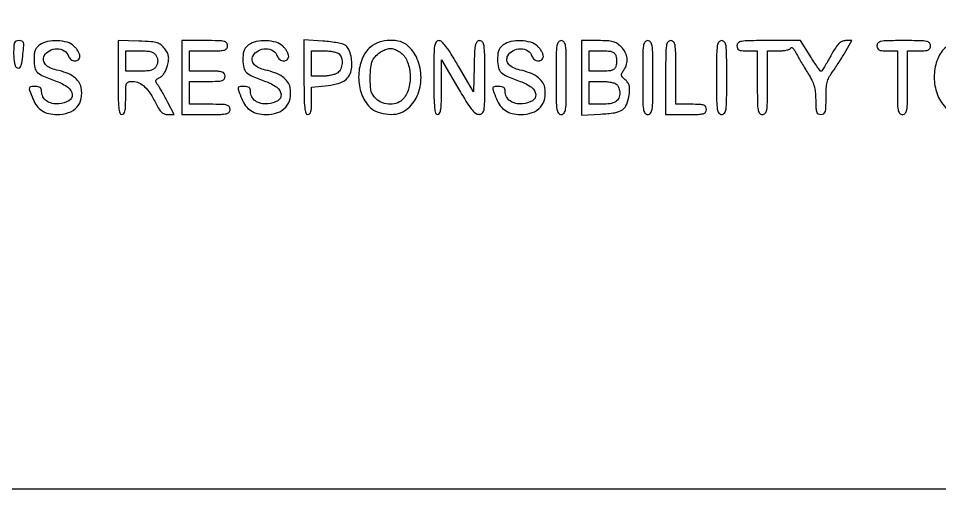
# Model space of a CAD drawing. Extents: x 0 to 1066, y 0 to 761.
# Drawn here: x 804.87 to 835.47, y 336.41 to 352.59 of the extents above; entities that cross this region are included whole.
import ezdxf

# ---------------------------------------------------------------- set-up
doc = ezdxf.new("R2010")
doc.units = 0
doc.header["$MEASUREMENT"] = 0

msp = doc.modelspace()

# ---------------------------------------------------------------- linework, layer by layer
for points in [[(183.390323, 95.266879, 0.000001), (192.989143, 95.254457, 0.000118)], [(329.859243, 95.267872, -0.000023), (352.558836, 95.240684, -0.000004), (375.624384, 95.211821, -0.198594)], [(479.458836, 95.240684, -0.000004), (502.524384, 95.211821, -0.198594)], [(710.559243, 95.267872, -0.000023), (733.258836, 95.240684, -0.000004), (756.324384, 95.211821, -0.198594)], [(416.092229, 95.24091, -0.000004), (439.072908, 95.212432, -0.198597)], [(542.992229, 95.24091, -0.000004), (565.972908, 95.212432, -0.198597)], [(606.442229, 95.24091, -0.000004), (629.422908, 95.212432, -0.198597)], [(669.892229, 95.24091, -0.000004), (692.872908, 95.212432, -0.198597)]]:
    msp.add_lwpolyline(points, format="xyb")
for points in [[(409.06215, 749.15415), (40.8618, 749.132981), (40.8618, 380.65769), (40.8618, 12.1824), (501.2973, 12.1824), (961.7328, 12.1824), (961.7328, 380.646631), (961.7328, 749.110861), (961.41555, 749.1633, 0.040886), (961.153339, 749.184871, 0.000002), (934.190609, 749.194398, 0.000089), (904.448031, 749.199508, 0.000054), (869.1804, 749.195529, -0.000029), (813.61687, 749.186499, -0.000004), (696.10453, 749.175037, -0.000004), (556.774728, 749.163736, -0.000004)], [(804.7152, 351.433393, 0.020073), (804.721793, 351.269237, 0.026985), (804.741705, 351.121795, 0.026297), (804.770303, 351.005323, 0.182968), (804.805429, 350.959621, 0.157604), (804.887696, 350.939407, 0.268754), (804.944517, 350.978015, 0.075043), (804.983885, 351.105692, 0.00785), (805.025711, 351.416927, 0.008269), (805.052608, 351.681409, 0.093912), (805.041907, 351.78549, 0.240496), (804.995089, 351.834575, 0.084451), (804.896184, 351.8514, 0.093139), (804.79925, 351.833185, 0.200294), (804.745507, 351.781401, 0.091035), (804.720668, 351.673877, 0.011366)], [(805.58235, 351.709744, 0.064007), (805.489552, 351.625532, 0.085808), (805.431751, 351.527965, 0.066535), (805.401234, 351.398074, 0.024477), (805.392, 351.209558, 0.055339), (805.420637, 350.951612, 0.149321), (805.510873, 350.793124, 0.090969), (805.704644, 350.667462, 0.013145), (806.146097, 350.497457, -0.070637), (806.520595, 350.301369, -0.215768), (806.660351, 350.058624, -0.299828), (806.552596, 349.854264, -0.104684), (806.218804, 349.75307, -0.073735), (805.992338, 349.767005, -0.104161), (805.808047, 349.848473, -0.119079), (805.688723, 349.987312, -0.118782), (805.6458, 350.165443, 0.082235), (805.633346, 350.240652, 0.147435), (805.597233, 350.291134, 0.119852), (805.533024, 350.319694, 0.045016), (805.4343, 350.3286, 0.028442), (805.279893, 350.31981, 0.327023), (805.237792, 350.280913, 0.139119), (805.244429, 350.201742, 0.005125), (805.354289, 349.918801, 0.065244), (805.483077, 349.689052, 0.088006), (805.656442, 349.526238, 0.085852), (805.87874, 349.430365, 0.059042), (806.151873, 349.398, 0.079385), (806.541077, 349.460186, 0.130563), (806.818888, 349.640824, 0.137881), (806.961028, 349.927302, 0.093265), (806.961228, 350.294047, 0.114024), (806.877695, 350.484928, 0.079467), (806.70867, 350.649686, 0.063948), (806.459322, 350.7815, 0.038754), (806.138166, 350.874234, -0.060203), (805.921487, 350.946977, -0.103319), (805.770406, 351.061845, -0.141227), (805.706042, 351.200635, -0.162669), (805.730478, 351.343946, -0.149104), (805.904237, 351.517003, -0.123853), (806.158631, 351.579498, -0.133716), (806.397953, 351.5129, -0.183571), (806.535473, 351.339472, 0.153609), (806.617387, 351.222812, 0.157876), (806.750416, 351.175661, 0.194842), (806.866396, 351.218972, 0.210147), (806.9148, 351.329053, 0.093821), (806.901133, 351.401246, 0.037607), (806.857283, 351.49217, 0.035541), (806.793923, 351.585663, 0.037508), (806.718997, 351.667453, 0.118482), (806.49327, 351.796194, 0.061394), (806.170923, 351.848156, 0.060569), (805.838756, 351.820254, 0.10142)], [(808.1838, 350.628121, 0.003202), (808.188126, 349.952613, 0.022501), (808.207132, 349.62417, 0.049121), (808.24303, 349.447947, 0.329081), (808.3107, 349.398, 0.232029), (808.372437, 349.42828, 0.108427), (808.411569, 349.5108, 0.047315), (808.432301, 349.666657, 0.00942), (808.4376, 349.9479, -0.00595), (808.441907, 350.309865, -0.096871), (808.467944, 350.427998, -0.238613), (808.53261, 350.481615, -0.056005), (808.676653, 350.4978, -0.111153), (808.878105, 350.452456, -0.081177), (809.06742, 350.321601, -0.058854), (809.25311, 350.094971, -0.025924), (809.444972, 349.75755, 0.021841), (809.544716, 349.578753, 0.069009), (809.63187, 349.473227, 0.100305), (809.724378, 349.417432, 0.085906), (809.836645, 349.398), (810.04785, 349.398), (809.841673, 349.79985, 0.006834), (809.753606, 349.965872, 0.006481), (809.659498, 350.132412, 0.006451), (809.572451, 350.27756, 0.022591), (809.511027, 350.367675, -0.02569), (809.444448, 350.466664, -0.192002), (809.435529, 350.521464, -0.198014), (809.466863, 350.56639, -0.027525), (809.567728, 350.623575, 0.089041), (809.645681, 350.681414, 0.046566), (809.720198, 350.777076, 0.042448), (809.783434, 350.897402, 0.038847), (809.827664, 351.030263, 0.026721), (809.861634, 351.206622, 0.076578), (809.859642, 351.331041, 0.082928), (809.820616, 351.443384, 0.035157), (809.734272, 351.578062, 0.057331), (809.611702, 351.70834, 0.10358), (809.483317, 351.777632, 0.055706), (809.288185, 351.812574, 0.007564), (808.872958, 351.833671), (808.1838, 351.858243)], [(810.2988, 350.6247), (810.2988, 349.398), (811.1025, 349.398, 0.004147), (811.593209, 349.40207, 0.047763), (811.784588, 349.423603, 0.16431), (811.871994, 349.475193, 0.179874), (811.9062, 349.5672, 0.157888), (811.87666, 349.658416, 0.176663), (811.80045, 349.709962, 0.055952), (811.635578, 349.732053, 0.005351), (811.2294, 349.7364), (810.5526, 349.7364), (810.5526, 350.1171), (810.5526, 350.4978), (811.1448, 350.4978, 0.006583), (811.494692, 350.502407, 0.063075), (811.641825, 350.524993, 0.183695), (811.71067, 350.576426, 0.142406), (811.737, 350.667, 0.142406), (811.71067, 350.757574, 0.183695), (811.641825, 350.809007, 0.063075), (811.494692, 350.831593, 0.006583), (811.1448, 350.8362), (810.5526, 350.8362), (810.5526, 351.1746), (810.5526, 351.513), (811.1871, 351.513, 0.005909), (811.565126, 351.517467, 0.059311), (811.721138, 351.53979, 0.180365), (811.793656, 351.591288, 0.150217), (811.8216, 351.6822, 0.17273), (811.788927, 351.773957, 0.168559), (811.705275, 351.82555, 0.050222), (811.522722, 351.847249, 0.004487), (811.0602, 351.8514), (810.2988, 351.8514)], [(812.51955, 351.709744, 0.064007), (812.426752, 351.625532, 0.085808), (812.368951, 351.527965, 0.066535), (812.338434, 351.398074, 0.024477), (812.3292, 351.209558, 0.055339), (812.357837, 350.951612, 0.149321), (812.448073, 350.793124, 0.090969), (812.641844, 350.667462, 0.013145), (813.083297, 350.497457, -0.070637), (813.457795, 350.301369, -0.215768), (813.597551, 350.058624, -0.299828), (813.489796, 349.854264, -0.104684), (813.156004, 349.75307, -0.073735), (812.929538, 349.767005, -0.104161), (812.745247, 349.848473, -0.119079), (812.625923, 349.987312, -0.118782), (812.583, 350.165443, 0.082235), (812.570546, 350.240652, 0.147435), (812.534433, 350.291134, 0.119852), (812.470224, 350.319694, 0.045016), (812.3715, 350.3286, 0.028442), (812.217093, 350.31981, 0.327023), (812.174992, 350.280913, 0.139119), (812.181629, 350.201742, 0.005125), (812.291489, 349.918801, 0.065244), (812.420277, 349.689052, 0.088006), (812.593642, 349.526238, 0.085852), (812.81594, 349.430365, 0.059042), (813.089073, 349.398, 0.079385), (813.478277, 349.460186, 0.130563), (813.756088, 349.640824, 0.137881), (813.898228, 349.927302, 0.093265), (813.898428, 350.294047, 0.114024), (813.814895, 350.484928, 0.079467), (813.64587, 350.649686, 0.063948), (813.396522, 350.7815, 0.038754), (813.075366, 350.874234, -0.060203), (812.858687, 350.946977, -0.103319), (812.707606, 351.061845, -0.141227), (812.643242, 351.200635, -0.162669), (812.667678, 351.343946, -0.149104), (812.841437, 351.517003, -0.123853), (813.095831, 351.579498, -0.133716), (813.335153, 351.5129, -0.183571), (813.472673, 351.339472, 0.153609), (813.554587, 351.222812, 0.157876), (813.687616, 351.175661, 0.194842), (813.803596, 351.218972, 0.210147), (813.852, 351.329053, 0.093821), (813.838333, 351.401246, 0.037607), (813.794483, 351.49217, 0.035541), (813.731123, 351.585663, 0.037508), (813.656197, 351.667453, 0.118482), (813.43047, 351.796194, 0.061394), (813.108123, 351.848156, 0.060569), (812.775956, 351.820254, 0.10142)], [(814.3596, 350.635826, 0.003177), (814.363921, 349.955844, 0.022367), (814.382918, 349.625454, 0.048715), (814.41878, 349.448102, 0.329705), (814.4865, 349.398, 0.208378), (814.546843, 349.42429, 0.11961), (814.586331, 349.494727, 0.055661), (814.607706, 349.625799, 0.012613), (814.6134, 349.851464), (814.6134, 350.304928), (815.06835, 350.351883, 0.029754), (815.434121, 350.411788, 0.076952), (815.682188, 350.509557, 0.106873), (815.840228, 350.654432, 0.100256), (815.928812, 350.85492, 0.058942), (815.951783, 351.087486, 0.048856), (815.92274, 351.334741, 0.051542), (815.851441, 351.551671, 0.114883), (815.746997, 351.689257, 0.111025), (815.663535, 351.731819, 0.015594), (815.473566, 351.77415, 0.017167), (815.241929, 351.810044, 0.01383), (814.991035, 351.833128), (814.3596, 351.873651)], [(816.574003, 351.639373, 0.123885), (816.290812, 351.246677, 0.085485), (816.177237, 350.707757, 0.082885), (816.249708, 350.145736, 0.104562), (816.501439, 349.687126, 0.111799), (816.739409, 349.510775, 0.06908), (817.075808, 349.415081, 0.069045), (817.425765, 349.414615, 0.111332), (817.703682, 349.518681, 0.131426), (818.084439, 349.94466, 0.103697), (818.244854, 350.544311, 0.101152), (818.15219, 351.170653, 0.118621), (817.821571, 351.670219, 0.118666), (817.561835, 351.816801, 0.075716), (817.216156, 351.860738, 0.073305), (816.861141, 351.799407, 0.095814)], [(818.6742, 350.6247, 0.003213), (818.678528, 349.951179, 0.022561), (818.697538, 349.6236, 0.049302), (818.733453, 349.447877, 0.328801), (818.8011, 349.398, 0.295501), (818.866472, 349.440331, 0.070336), (818.904206, 349.571031, 0.029944), (818.92424, 349.818594, 0.004715), (818.929837, 350.30745), (818.931674, 351.2169), (819.458587, 350.310757, 0.006242), (819.737961, 349.843824, 0.029041), (819.917682, 349.586537, 0.052989), (820.054926, 349.446038, 0.170079), (820.17585, 349.401307, 0.199339), (820.284131, 349.444073, 0.163117), (820.341825, 349.555506, 0.036571), (820.362904, 349.814381, 0.002034), (820.3662, 350.6247, 0.002367), (820.362569, 351.391872, 0.031318), (820.342184, 351.674183, 0.117824), (820.292377, 351.802877, 0.246563), (820.19996, 351.8514, 0.195513), (820.109155, 351.814482, 0.145553), (820.055852, 351.719056, 0.043894), (820.028339, 351.512793, 0.004128), (820.00961, 351.001518), (819.9855, 350.151636), (819.492317, 351.001518, 0.007787), (819.252238, 351.400783, 0.025041), (819.075401, 351.65541, 0.035073), (818.937547, 351.810318, 0.195814), (818.836667, 351.8514, 0.254619), (818.746661, 351.802388, 0.110911), (818.698151, 351.670558, 0.030502), (818.677887, 351.384386, 0.002427)], [(820.97955, 351.709744, 0.064007), (820.886752, 351.625532, 0.085808), (820.828951, 351.527965, 0.066535), (820.798434, 351.398074, 0.024477), (820.7892, 351.209558, 0.055339), (820.817837, 350.951612, 0.149321), (820.908073, 350.793124, 0.090969), (821.101844, 350.667462, 0.013145), (821.543297, 350.497457, -0.070637), (821.917795, 350.301369, -0.215768), (822.057551, 350.058624, -0.299828), (821.949796, 349.854264, -0.104684), (821.616004, 349.75307, -0.073735), (821.389538, 349.767005, -0.104161), (821.205247, 349.848473, -0.119079), (821.085923, 349.987312, -0.118782), (821.043, 350.165443, 0.082235), (821.030546, 350.240652, 0.147435), (820.994433, 350.291134, 0.119852), (820.930224, 350.319694, 0.045016), (820.8315, 350.3286, 0.028442), (820.677093, 350.31981, 0.327023), (820.634992, 350.280913, 0.139119), (820.641629, 350.201742, 0.005125), (820.751489, 349.918801, 0.065244), (820.880277, 349.689052, 0.088006), (821.053642, 349.526238, 0.085852), (821.27594, 349.430365, 0.059042), (821.549073, 349.398, 0.079385), (821.938277, 349.460186, 0.130563), (822.216088, 349.640824, 0.137881), (822.358228, 349.927302, 0.093265), (822.358428, 350.294047, 0.114024), (822.274895, 350.484928, 0.079467), (822.10587, 350.649686, 0.063948), (821.856522, 350.7815, 0.038754), (821.535366, 350.874234, -0.060203), (821.318687, 350.946977, -0.103319), (821.167606, 351.061845, -0.141227), (821.103242, 351.200635, -0.162669), (821.127678, 351.343946, -0.149104), (821.301437, 351.517003, -0.123853), (821.555831, 351.579498, -0.133716), (821.795153, 351.5129, -0.183571), (821.932673, 351.339472, 0.153609), (822.014587, 351.222812, 0.157876), (822.147616, 351.175661, 0.194842), (822.263596, 351.218972, 0.210147), (822.312, 351.329053, 0.093821), (822.298333, 351.401246, 0.037607), (822.254483, 351.49217, 0.035541), (822.191123, 351.585663, 0.037508), (822.116197, 351.667453, 0.118482), (821.89047, 351.796194, 0.061394), (821.568123, 351.848156, 0.060569), (821.235956, 351.820254, 0.10142)], [(822.735, 350.6247, 0.002322), (822.738589, 349.851838, 0.031956), (822.759067, 349.572487, 0.123223), (822.809878, 349.446109, 0.240299), (822.9042, 349.398, 0.240299), (822.998522, 349.446109, 0.123223), (823.049333, 349.572487, 0.031956), (823.069811, 349.851838, 0.002322), (823.0734, 350.6247, 0.002322), (823.069811, 351.397562, 0.031956), (823.049333, 351.676912, 0.123223), (822.998522, 351.803291, 0.240299), (822.9042, 351.8514, 0.240299), (822.809878, 351.803291, 0.123223), (822.759067, 351.676912, 0.031956), (822.738589, 351.397562, 0.002322)], [(823.581, 350.615453), (823.581, 349.379506), (824.214049, 349.411474, 0.024309), (824.684974, 349.458279, 0.112633), (824.938126, 349.557048, 0.153372), (825.081942, 349.738535, 0.058166), (825.16268, 350.055348, 0.023573), (825.178421, 350.237507, 0.073694), (825.16519, 350.359463, 0.094912), (825.119836, 350.454702, 0.057312), (825.034525, 350.546608, -0.027153), (824.939813, 350.637059, -0.149392), (824.908977, 350.699688, -0.161279), (824.919637, 350.76622, -0.033096), (824.982133, 350.869345, 0.080592), (825.076489, 351.064587, 0.100315), (825.094443, 351.264937, 0.097349), (825.032781, 351.461023, 0.071783), (824.896145, 351.643745, 0.050512), (824.761995, 351.753221, 0.079484), (824.626803, 351.814387, 0.053942), (824.44431, 351.843552, 0.012674), (824.134745, 351.8514), (823.581, 351.8514)], [(825.6114, 350.6247, 0.002322), (825.614989, 349.851838, 0.031956), (825.635467, 349.572487, 0.123223), (825.686278, 349.446109, 0.240299), (825.7806, 349.398, 0.240299), (825.874922, 349.446109, 0.123223), (825.925733, 349.572487, 0.031956), (825.946211, 349.851838, 0.002322), (825.9498, 350.6247, 0.002322), (825.946211, 351.397562, 0.031956), (825.925733, 351.676912, 0.123223), (825.874922, 351.803291, 0.240299), (825.7806, 351.8514, 0.240299), (825.686278, 351.803291, 0.123223), (825.635467, 351.676912, 0.031956), (825.614989, 351.397562, 0.002322)], [(826.3728, 350.6247), (826.3728, 349.398), (827.0496, 349.398, 0.005351), (827.455778, 349.402347, 0.055952), (827.62065, 349.424437, 0.176663), (827.69686, 349.475984, 0.157888), (827.7264, 349.5672, 0.12648), (827.703332, 349.656932, 0.188641), (827.6418, 349.7082, 0.072107), (827.512498, 349.731433, 0.008455), (827.2188, 349.7364), (826.7112, 349.7364), (826.7112, 350.7939, 0.002827), (826.707469, 351.453859, 0.036854), (826.686666, 351.698062, 0.138781), (826.635406, 351.808532, 0.218517), (826.542, 351.8514, 0.240299), (826.447678, 351.803291, 0.123223), (826.396867, 351.676912, 0.031956), (826.376389, 351.397562, 0.002322)], [(828.0648, 350.6247, 0.002322), (828.068389, 349.851838, 0.031956), (828.088867, 349.572487, 0.123223), (828.139678, 349.446109, 0.240299), (828.234, 349.398, 0.240299), (828.328322, 349.446109, 0.123223), (828.379133, 349.572487, 0.031956), (828.399611, 349.851838, 0.002322), (828.4032, 350.6247, 0.002322), (828.399611, 351.397562, 0.031956), (828.379133, 351.676912, 0.123223), (828.328322, 351.803291, 0.240299), (828.234, 351.8514, 0.240299), (828.139678, 351.803291, 0.123223), (828.088867, 351.676912, 0.031956), (828.068389, 351.397562, 0.002322)], [(828.7416, 351.6822, 0.094959), (828.758163, 351.595774, 0.184152), (828.80505, 351.544725, 0.098846), (828.898039, 351.51933, 0.017388), (829.08, 351.513), (829.4184, 351.513), (829.4184, 350.4555, 0.002827), (829.422131, 349.795541, 0.036854), (829.442934, 349.551337, 0.138781), (829.494194, 349.440868, 0.218517), (829.5876, 349.398, 0.218517), (829.681006, 349.440868, 0.138781), (829.732266, 349.551337, 0.036854), (829.753069, 349.795541, 0.002827), (829.7568, 350.4555), (829.7568, 351.513), (830.13045, 351.513, 0.024), (830.27798, 351.520086, 0.03564), (830.405489, 351.54161, 0.03954), (830.501004, 351.573, 0.216408), (830.537049, 351.611848, -0.423764), (830.562324, 351.623976, -0.114921), (830.603666, 351.596708, -0.050224), (830.65855, 351.525773, -0.021588), (830.71756, 351.421498, 0.009661), (830.791186, 351.28384, 0.004315), (830.893124, 351.105421, 0.00427), (831.004221, 350.9185, 0.005776), (831.108011, 350.7516, -0.026113), (831.228981, 350.53819, -0.045849), (831.302644, 350.349299, -0.044203), (831.342243, 350.145428, -0.022462), (831.35755, 349.88445, 0.009319), (831.366535, 349.606441, 0.074119), (831.391864, 349.480787, 0.184912), (831.443971, 349.42048, 0.123759), (831.5334, 349.398, 0.136957), (831.623714, 349.423211, 0.185702), (831.675094, 349.489533, 0.065938), (831.697883, 349.630538, 0.007136), (831.7026, 349.961065, -0.01444), (831.711296, 350.262099, -0.04363), (831.740909, 350.464947, -0.057784), (831.799333, 350.6262, -0.044334), (831.897619, 350.785915, 0.01199), (831.988671, 350.914461, 0.005258), (832.103369, 351.088844, 0.0052), (832.221275, 351.276541, 0.006935), (832.324186, 351.44955), (832.555732, 351.8514), (832.346393, 351.8514, 0.108876), (832.227725, 351.82525, 0.092988), (832.123233, 351.750773, 0.053175), (832.011167, 351.606338, 0.012741), (831.857999, 351.3438, -0.00625), (831.747846, 351.149232, -0.009839), (831.647944, 350.985307, -0.004317), (831.559966, 350.849738, -0.251756), (831.534782, 350.8362, -0.23848), (831.508819, 350.84933, -0.003892), (831.410386, 350.985307, -0.009183), (831.298133, 351.149235, -0.005851), (831.173322, 351.3438), (830.856026, 351.8514), (829.798813, 351.8514, 0.002828), (829.139046, 351.847669, 0.036863), (828.894902, 351.826865, 0.138808), (828.784459, 351.775604, 0.218478)], [(833.3946, 351.6822, 0.094959), (833.411163, 351.595774, 0.184152), (833.45805, 351.544725, 0.098846), (833.551039, 351.51933, 0.017388), (833.733, 351.513), (834.0714, 351.513), (834.0714, 350.4555, 0.002827), (834.075131, 349.795541, 0.036854), (834.095934, 349.551337, 0.138781), (834.147194, 349.440868, 0.218517), (834.2406, 349.398, 0.218517), (834.334006, 349.440868, 0.138781), (834.385266, 349.551337, 0.036854), (834.406069, 349.795541, 0.002827), (834.4098, 350.4555), (834.4098, 351.513), (834.7905, 351.513, 0.013964), (835.000258, 351.518859, 0.090841), (835.102463, 351.54355, 0.188085), (835.153034, 351.594595, 0.102588), (835.1712, 351.6822, 0.193568), (835.134002, 351.774685, 0.15568), (835.039013, 351.826221, 0.043488), (834.830005, 351.847467, 0.003595), (834.2829, 351.8514, 0.003595), (833.735795, 351.847467, 0.043488), (833.526788, 351.826221, 0.15568), (833.431798, 351.774685, 0.193568)], [(835.693603, 351.639373, 0.123885), (835.410412, 351.246677, 0.085485), (835.296837, 350.707757, 0.082885), (835.369308, 350.145736, 0.104562), (835.621039, 349.687126, 0.111799), (835.859009, 349.510775, 0.06908), (836.195408, 349.415081, 0.069045), (836.545365, 349.414615, 0.111332), (836.823282, 349.518681, 0.131426), (837.204039, 349.94466, 0.103697), (837.364454, 350.544311, 0.101152), (837.27179, 351.170653, 0.118621), (836.941171, 351.670219, 0.118666), (836.681435, 351.816801, 0.075716), (836.335756, 351.860738, 0.073305), (835.980741, 351.799407, 0.095814)], [(809.4528, 351.3438, -0.049536), (809.488962, 351.256426, -0.073486), (809.501053, 351.1746, -0.073486), (809.488962, 351.092774, -0.049536), (809.4528, 351.0054, -0.09537), (809.383905, 350.920475, -0.100861), (809.289666, 350.869233, -0.059921), (809.144632, 350.843248, -0.014397), (808.899923, 350.8362), (808.4376, 350.8362), (808.4376, 351.1746), (808.4376, 351.513), (808.899923, 351.513, -0.014397), (809.144632, 351.505952, -0.059921), (809.289666, 351.479967, -0.100861), (809.383905, 351.428725, -0.09537)], [(815.52708, 351.41148, -0.13151), (815.606234, 351.274469, -0.084316), (815.6236, 351.090515, -0.084006), (815.579213, 350.910481, -0.128741), (815.48055, 350.784767, -0.079472), (815.399195, 350.741301, -0.027293), (815.270372, 350.704604, -0.026323), (815.121463, 350.678996, -0.027554), (814.97295, 350.669691), (814.6134, 350.667), (814.6134, 351.09), (814.6134, 351.513), (815.01948, 351.513, -0.022886), (815.182385, 351.50554, -0.026473), (815.336096, 351.483179, -0.026952), (815.462295, 351.450781, -0.120635)], [(817.553097, 351.467639, -0.143223), (817.780798, 351.183323, -0.079931), (817.88326, 350.748153, -0.077332), (817.845065, 350.287018, -0.11509), (817.663796, 349.92675, -0.119537), (817.475384, 349.787195, -0.098447), (817.229727, 349.736552, -0.09388), (816.973277, 349.783262, -0.097006), (816.755003, 349.920347, -0.056872), (816.654083, 350.03944, -0.080028), (816.596187, 350.165796, -0.054705), (816.568363, 350.337524, -0.014142), (816.561891, 350.618297, -0.025001), (816.580955, 350.963155, -0.075567), (816.640382, 351.190138, -0.098225), (816.753837, 351.355005, -0.062967), (816.9399, 351.495419, -0.051006), (817.104666, 351.568758, -0.090781), (817.251314, 351.588795, -0.090761), (817.395571, 351.555581, -0.050966)], [(824.7231, 351.3438, -0.047189), (824.739779, 351.26669, -0.029688), (824.745252, 351.1746, -0.029688), (824.739779, 351.08251, -0.047189), (824.7231, 351.0054, -0.103276), (824.674962, 350.919974, -0.127418), (824.599671, 350.868647, -0.071188), (824.474644, 350.842946, -0.015153), (824.252099, 350.8362), (823.8348, 350.8362), (823.8348, 351.1746), (823.8348, 351.513), (824.252099, 351.513, -0.015153), (824.474644, 351.506254, -0.071188), (824.599671, 351.480553, -0.127418), (824.674962, 351.429226, -0.103276)], [(824.74848, 350.39628, -0.070395), (824.787394, 350.344539, -0.038897), (824.820179, 350.272394, -0.037889), (824.842531, 350.19257, -0.049362), (824.85, 350.1171, -0.103441), (824.813345, 349.941818, -0.151109), (824.710993, 349.823279, -0.105063), (824.527577, 349.756485, -0.034985), (824.24088, 349.7364), (823.8348, 349.7364), (823.8348, 350.1171), (823.8348, 350.4978), (824.24088, 350.4978, -0.022886), (824.403785, 350.49034, -0.026473), (824.557496, 350.467978, -0.026952), (824.683695, 350.435581, -0.120635)]]:
    msp.add_lwpolyline(points, format="xyb", close=True)
msp.add_lwpolyline([(960.8868, 363.3147), (960.8868, 336.9618), (869.3496, 336.9618), (777.8124, 336.9618), (777.8124, 363.3147), (777.8124, 389.6676), (869.3496, 389.6676), (960.8868, 389.6676)], close=True)

doc.saveas('drawing.dxf')
